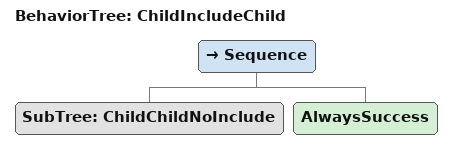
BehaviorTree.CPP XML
<root BTCPP_format="4" main_tree_to_execute = "ChildIncludeChild">
  <include path="child/child_child_no_include.xml" />

  <BehaviorTree ID="ChildIncludeChild">
    <Sequence>
      <SubTree ID="ChildChildNoInclude" />
      <AlwaysSuccess />
    </Sequence>
  </BehaviorTree>
</root>
